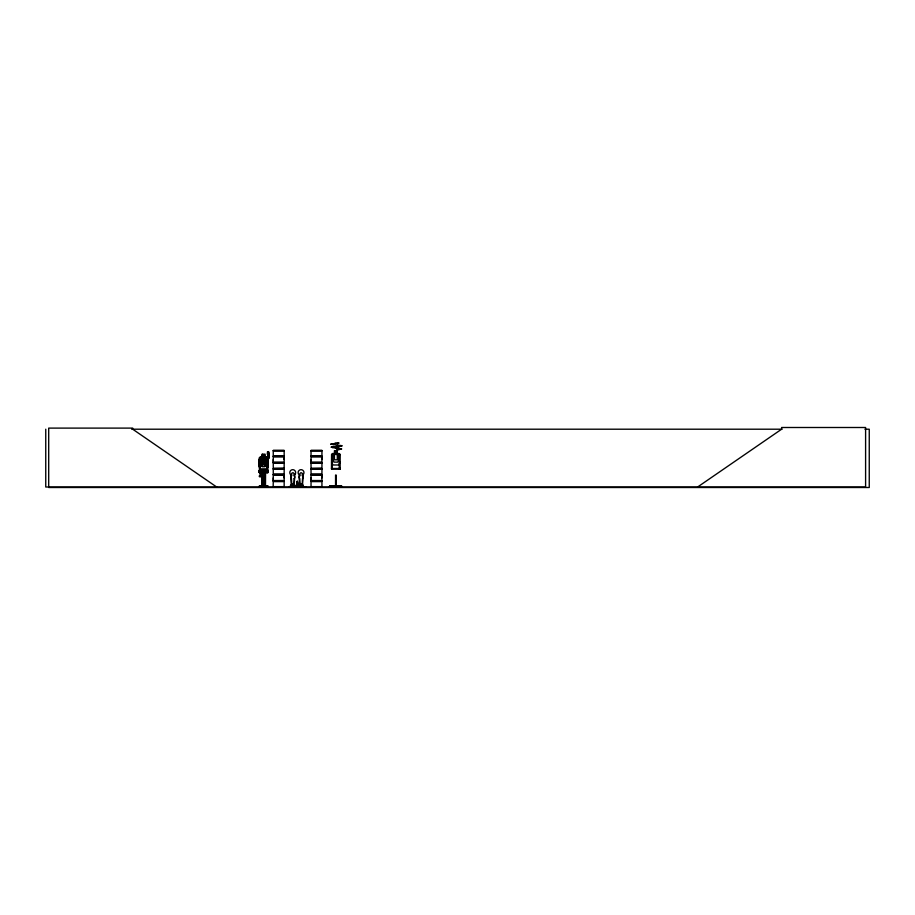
<?xml version="1.0" encoding="UTF-8"?>
<svg xmlns="http://www.w3.org/2000/svg" width="915" height="915" viewBox="0 0 915 915"><rect width="100%" height="100%" fill="white"/><g stroke="black" fill="none" stroke-linecap="round" stroke-linejoin="round"><path stroke-width="1.37" d="M262.113 458.953L262.113 456.333L264.984 456.368L264.881 459.021L266.791 459.01M262.205 456.425L262.205 459.033L260.192 459.044L259.334 459.925L259.334 466.776L260.192 469.212L266.791 469.223L267.843 466.741L267.843 459.788L266.837 458.884L260.157 458.918C257.607 461.354 259.311 466.273 260.123 469.349L266.86 469.315L267.843 466.707M273.253 480.535L273.253 475.171L284.165 475.171L284.153 480.535L273.253 480.535L273.265 477.859M273.253 462.189L273.253 456.837L284.165 456.837L284.153 462.189L273.253 462.189L273.265 459.513M284.153 477.859L284.153 475.171M284.153 459.513L284.153 456.837M311.031 480.535L311.031 475.171L321.943 475.171L321.931 480.535L311.031 480.535L311.043 477.859M311.031 462.189L311.031 456.837L321.943 456.837L321.931 462.189L311.031 462.189L311.043 459.513M321.931 477.859L321.931 475.171M321.931 459.513L321.931 456.837M268.061 456.459L267.557 451.61L267.454 454.298L268.45 454.24L268.61 452.731L268.93 454.103L269.353 457.843L268.37 457.9L268.061 456.459L269.056 456.402M269.101 453.611L269.079 454.652L268.095 454.698L268.106 453.668L269.101 453.611L269.353 457.843M267.454 454.298L267.615 452.776L268.004 454.755M259.471 471.717L260.809 471.751L259.471 471.717L259.505 472.781L260.844 472.815L259.265 472.563M260.1 470.687L259.254 470.699L259.38 472.552M297.032 486.94L297.261 481.416M311.009 486.997L321.954 486.78L321.931 481.61L311.031 481.61L311.031 486.78M296.3 486.94L297.146 481.416L298.301 486.94M260.26 475.285C256.852 477.962 264.252 476.784 260.1 475.285M296.117 486.94L297.066 481.416M338.905 448.144L331.322 447.046M331.47 447.161L332.465 447.538M329.034 486.894L329.686 486.723M261.244 476.029L260.352 474.496L259.357 475.994M340.174 462.121L338.733 464.992L333.003 464.992L331.562 462.121M259.448 472.735L259.334 458.06L260.249 457.031L262.296 457.123L262.285 454.252M259.437 458.106L260.283 457.134M290.867 486.322L290.535 485.11L290.329 486.997M290.89 486.986L292.171 486.997L290.558 486.631M291.793 486.997L291.382 485.739L291.599 486.551M294.115 487.009L293.543 487.009M295.248 486.986L290.307 486.631L294.744 486.631M298.645 486.997L298.873 486.631C301.561 488.404 298.908 484.961 299.926 486.551M299.171 487.009L298.576 486.803M299.88 486.986L300.463 487.009M300.269 486.757L299.708 486.86M301.653 486.986L302.648 486.872L301.87 487.009M301.893 486.997L303.597 486.963L298.736 486.322M302.465 486.997L302.602 485.739L302.453 486.757M302.808 487.009L303.22 485.11L302.911 486.322M339.259 468.228L340.22 468.228L340.22 469.075L331.482 469.075L331.562 454.469L332.522 453.508L339.213 453.508L340.174 454.469L340.14 469.075M267.843 459.65L267.054 459.662L267.066 472.678L267.02 470.665L267.992 470.653M336.217 447.801L332.591 447.641M697.619 487.009L781.616 429.204L781.616 427.499L865.601 427.499L865.601 487.009L45.75 487.009L45.75 429.204M260.867 458.083L262.296 457.123M261.072 476.235L259.517 476.2M262.205 458.998L260.764 459.856L260.764 464.671L262.193 466.719L264.881 466.707L266.311 464.637L266.311 459.833L264.973 458.941M337.818 445.09L330.887 444.13L339.088 443.02L335.027 443.306M331.447 444.198L335.279 443.42M260.112 472.712L260.295 470.333L259.322 470.333M267.992 470.79L260.295 470.928M338.47 448.281L340.38 448.636M291.096 486.997L291.965 487.009M293.532 486.872L294.333 486.872L291.107 486.803M294.115 486.803C295.419 485.499 292.503 487.089 294.458 486.997L294.561 485.11M329.88 485.876L341.535 486.071L329.88 485.876L329.8 486.769M329.034 486.723L342.416 486.814M339.751 449.425L341.032 449.025L340.311 448.67M331.287 447.206L341.524 445.811L340.826 445.422M339.774 449.437L337.28 449.745M337.361 449.745L341.684 448.956L336.045 447.95M333.895 446.669L342.176 445.857L337.612 445.113M260.18 472.723L260.066 459.696L259.277 459.707M267.901 470.653L267.82 472.689L267.946 458.003L266.928 456.997L264.973 457.1L265.053 454.137L262.182 454.16L262.193 457.02M267.82 472.689L259.448 472.712M268.084 454.675L269.079 454.618L268.541 451.564L268.45 454.24M268.072 455.43L269.067 455.373M259.345 458.072L260.135 458.072M267.111 458.026L267.901 458.026M259.277 459.833L260.066 459.833M267.054 459.788L267.843 459.833M267.089 470.287L268.061 470.287L268.072 472.357L259.334 472.415M267.203 470.813L267.809 470.813M260.226 471.225L267.031 471.191M260.226 471.362L267.031 471.328M131.623 429.204L782.051 429.204M864.961 429.204L869.25 429.204L869.25 487.501L48.701 487.501L48.701 428.106L132.698 428.106L132.698 429.204L216.683 487.009M336.926 449.745L337.601 449.745M273.253 450.374L284.176 450.374M311.02 450.374L321.954 450.374M311.02 450.58L321.954 450.58L321.931 455.762L311.031 455.762L311.031 450.592M273.265 450.912L284.153 450.912M311.043 450.912L321.931 450.912M331.573 454.503L332.362 454.503L332.271 469.075M340.14 454.503L339.351 454.503L339.259 469.075M273.185 456.128L284.245 456.128M310.951 456.128L322.011 456.128M273.185 456.459L284.245 456.459M310.951 456.459L322.011 456.459M273.185 462.567L284.245 462.567M310.951 462.567L322.011 462.567M273.185 462.899L284.245 462.899M310.951 462.899L322.011 462.899M331.482 468.228L332.454 468.228L332.454 469.075M284.153 468.297L273.265 468.297L273.265 463.276L284.165 463.276L284.165 468.434L273.208 468.652L284.176 468.663M321.954 468.446L310.928 468.583L321.954 468.663M332.454 468.469L339.259 468.469M311.02 468.915L321.954 468.938L321.931 474.096L311.031 474.096L311.031 468.938M273.265 469.246L284.153 469.246M311.043 469.246L321.931 469.246M273.185 474.473L284.245 474.473M310.951 474.473L322.011 474.473M273.185 474.805L284.245 474.805M310.951 474.805L322.011 474.805M273.185 480.901L284.245 480.901M310.951 480.901L322.011 480.901M273.185 481.233L284.245 481.233M310.951 481.233L322.011 481.233M298.85 485.11L299.216 486.322L299.194 485.11M259.288 485.957L268.038 485.991M299.937 486.082L302.122 486.128L302.522 478.637A1.944 1.944 0 0 0 302.122 475.583C303.894 471.751 298.404 471.751 300.177 475.583A1.944 1.944 0 0 0 299.777 478.637L300.177 486.128M259.288 486.322L268.038 486.322M298.667 486.322L303.105 486.631M273.265 486.631L284.153 486.631M311.043 486.631L321.931 486.631M342.336 486.723L341.592 486.688M299.434 486.803L302.648 486.872M259.368 470.848L260.226 470.836L259.254 470.836M330.898 444.118L333.746 444.656M341.592 486.86L341.558 485.957M264.973 457.1L266.414 458.049M266.883 457.088L267.843 458.049M297.489 481.416L298.496 486.94M297.386 481.416L297.832 486.94M268.106 453.668L268.37 457.9M260.809 471.751L260.844 472.815M341.444 485.876L341.444 487.009M339.431 468.228L339.431 469.075M336.091 485.957L336.16 475.034L335.565 475.034L335.553 485.957M331.665 468.228L331.665 469.075M329.926 485.876L329.926 487.009M306.205 486.974L288.717 486.974M301.733 483.772L301.733 486.322M301.607 486.551L301.607 484.847L300.715 484.847L300.715 486.551M300.394 483.772L300.394 486.322M298.873 485.11L298.85 486.631M294.584 485.11L294.561 486.322M294.058 485.739L294.058 486.551M293.418 483.772L293.406 486.322M293.292 486.551L293.292 484.847L292.4 484.847L292.4 486.551M292.079 483.772L292.079 486.322M265.487 487.009L265.487 472.437L264.515 472.437L264.515 487.009M265.396 472.437L265.304 487.009M264.698 472.437L264.607 487.009M262.628 472.426L262.719 486.997L262.811 472.426L261.839 472.426L261.839 486.997M262.022 472.426L262.022 486.997M262.205 459.856L262.205 464.66L264.881 464.648L264.881 459.845L262.205 459.856M262.685 456.848L262.685 457.706L264.401 457.694L264.401 456.837L262.685 456.848M294.207 478.637L293.807 486.128L291.862 486.128L291.462 478.637A1.944 1.944 0 0 1 291.862 475.583C290.089 471.751 295.579 471.751 293.807 475.583A1.944 1.944 0 0 1 294.207 478.637M294.79 474.656L294.184 485.888L291.267 485.888L290.661 474.656A2.917 2.917 0 0 1 290.661 470.527A2.917 2.917 0 0 1 294.79 470.527A2.917 2.917 0 0 1 294.79 474.656M303.105 474.656L302.499 485.888L299.594 485.888L298.988 474.656A2.917 2.917 0 0 1 298.988 470.527A2.917 2.917 0 0 1 303.105 470.527A2.917 2.917 0 0 1 303.105 474.656M273.15 486.872L273.265 481.61L284.165 481.61L284.165 486.78L273.208 486.803M266.048 465.792L265.133 465.884L263.554 463.402C262.491 467.233 258.911 466.639 262.937 462.841C259.151 459.879 262.525 458.358 263.509 462.258C264.458 458.358 268.038 459.81 264.126 462.853L266.048 465.792M338.733 459.822L337.784 462.121L333.952 462.121L333.003 459.822L333.003 454.469L334.433 453.508L334.433 450.649L337.303 450.649L337.303 453.508L338.733 454.469L338.733 459.822M264.481 454.721L262.765 454.721L262.765 455.681L264.492 455.67L264.481 454.721M284.176 450.569L273.253 450.569L273.265 455.762L284.165 455.762L284.165 450.592M336.823 451.118L334.913 451.118L334.913 452.079L336.823 452.079L336.823 451.118M337.303 454.469L334.433 454.469L334.433 459.822L337.303 459.822L337.303 454.469M321.943 463.276L311.031 463.276L311.031 468.434L321.931 468.297L321.931 463.276M284.176 468.903L273.253 468.903L273.265 474.096L284.165 474.096L284.165 468.938"/></g></svg>
